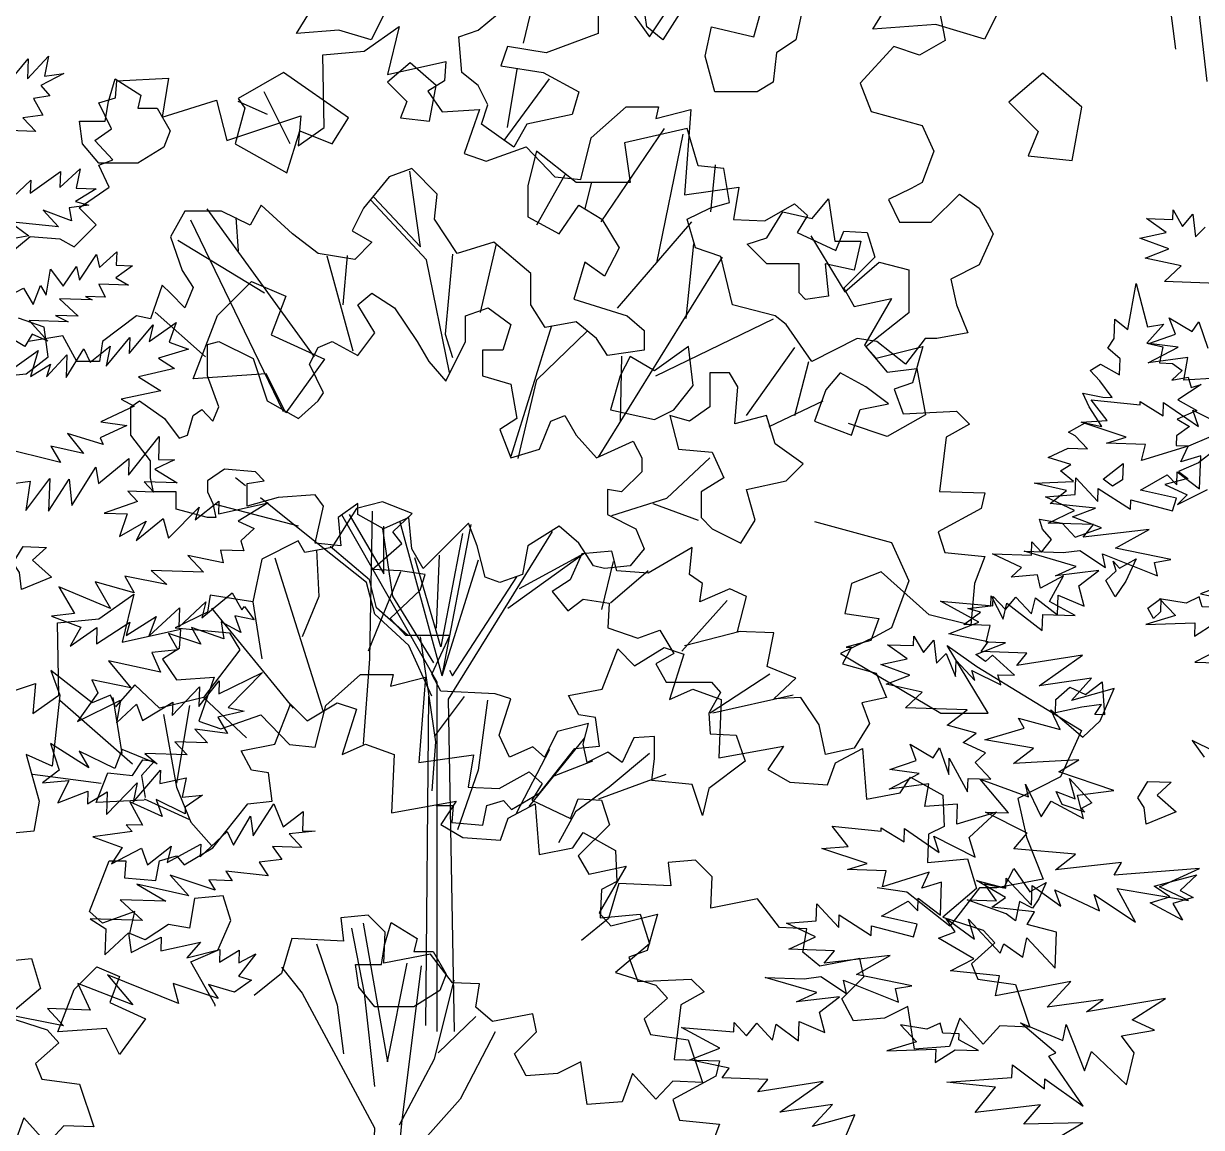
# Model space of a CAD drawing. Header units: inches. Extents: x 11.9 to 85.3, y 5.2 to 37.4.
# Drawn here: x 59.3489 to 59.7794, y 22.6088 to 23.0122 of the extents above; entities that cross this region are included whole.
import ezdxf

# ---------------------------------------------------------------- set-up
doc = ezdxf.new("R2010")
doc.units = ezdxf.units.IN
doc.header["$MEASUREMENT"] = 0
doc.layers.add('CAY', color=94, linetype='Continuous')
doc.layers.add('CAY-3', color=61, linetype='Continuous')

# ---------------------------------------------------------------- blocks, each defined once
blk = doc.blocks.new('A$C76451831')
at = {"layer": 'CAY'}
for p, q in [((4717.78, 939.77), (4736.26, 1016.34)), ((5056.12, 967.09), (5060.84, 941.92)), ((5060.84, 941.92), (5040.01, 930.13)), ((5019.17, 937.2), (4991.66, 907.32)), ((5040.01, 930.13), (5019.17, 937.2)), ((4704.59, 871.13), (4712.5, 918.65)), ((4701.95, 860.56), (4738.9, 910.73)), ((4991.66, 907.32), (5000.7, 884.12)), ((4509.28, 881.69), (4485.53, 892.25)), ((4527.76, 857.92), (4506.64, 900.17)), ((5000.7, 884.12), (5042.37, 872.71)), ((5042.37, 872.71), (5051.8, 851.87)), ((4780.97, 794.46), (4832.46, 870.35)), ((4850.93, 870.35), (4799.83, 858.56)), ((4826.17, 761.03), (4847.79, 865.63)), ((4859.98, 840.07), (4850.93, 870.35)), ((4799.83, 858.56), (4804.55, 826.31)), ((4728.29, 851.87), (4721.22, 823.95)), ((4760.53, 826.31), (4728.29, 851.87)), ((5051.8, 851.87), (5042.37, 826.31)), ((4626.88, 837.71), (4608.4, 831.03)), ((4633.95, 774.01), (4625.31, 835.75)), ((4647.32, 816.87), (4626.88, 837.71)), ((4880.81, 837.71), (4859.98, 840.07)), ((4870.15, 802.52), (4874.13, 840.86)), ((4885.53, 810.19), (4880.81, 837.71)), ((4608.4, 831.03), (4587.57, 805.47)), ((4728.57, 791.89), (4751.65, 832.78)), ((4804.55, 826.31), (4760.53, 826.31)), ((4768.04, 805.06), (4772.95, 825.91)), ((5042.37, 826.31), (5033.32, 821.59)), ((4645.35, 796.42), (4647.32, 816.87)), ((4721.22, 823.95), (4721.22, 798.39)), ((5033.32, 821.59), (5014.85, 812.55)), ((5049.44, 794.06), (5072.63, 816.87)), ((5072.63, 816.87), (5088.75, 805.47)), ((4504.24, 807.83), (4495.2, 791.7)), ((4529.79, 784.63), (4504.24, 807.83)), ((4587.57, 805.47), (4578.14, 786.99)), ((4638.67, 763.39), (4593.47, 812.15)), ((4595.82, 814.51), (4633.95, 774.01)), ((4746.77, 784.63), (4762.88, 807.83)), ((4762.88, 807.83), (4781.36, 796.42)), ((4850.93, 796.42), (4869.41, 805.47)), ((4869.41, 805.47), (4885.53, 810.19)), ((5014.85, 812.55), (5023.89, 794.06)), ((5088.75, 805.47), (5100.15, 784.63)), ((4442.13, 803.11), (4430.34, 782.27)), ((4472, 803.11), (4442.13, 803.11)), ((4547.68, 684.5), (4460.21, 805.07)), ((4495.2, 791.7), (4472, 803.11)), ((4485.76, 770.86), (4483.84, 797.94)), ((4663.83, 768.5), (4645.35, 796.42)), ((4721.22, 798.39), (4746.77, 784.63)), ((4781.36, 796.42), (4795.51, 773.22)), ((4857.62, 773.22), (4850.93, 796.42)), ((5240.86, 785.64), (5224.94, 797.08)), ((5224.94, 797.08), (5246.21, 796.33)), ((5246.21, 796.33), (5246.48, 804.03)), ((5246.48, 804.03), (5254.17, 790.62)), ((5254.17, 790.62), (5262.68, 800.75)), ((5262.68, 800.75), (5264.75, 782.09)), ((4522.33, 639.81), (4446.85, 795.64)), ((4578.14, 786.99), (4594.25, 777.94)), ((4794.33, 724.07), (4854.87, 794.46)), ((5023.89, 794.06), (5049.44, 794.06)), ((5264.75, 782.09), (5272.73, 789.97)), ((4430.34, 782.27), (4439.77, 754.74)), ((4506.99, 736.26), (4436.23, 779.12)), ((4550.62, 768.5), (4529.79, 784.63)), ((4594.25, 777.94), (4580.49, 763.78)), ((4693.7, 777.94), (4663.83, 768.5)), ((4723.58, 752.38), (4693.7, 777.94)), ((4951.7, 782.9), (4979.41, 737.48)), ((5100.15, 784.63), (5088.75, 759.46)), ((5219.39, 780.95), (5240.86, 785.64)), ((5243.11, 772.42), (5219.39, 780.95)), ((4580.49, 763.78), (4550.62, 768.5)), ((4659.9, 768.11), (4654, 702.83)), ((4682.7, 720.53), (4695.67, 776.37)), ((4795.51, 773.22), (4783.72, 750.02)), ((4850.15, 715.81), (4856.44, 776.45)), ((4878.45, 766.14), (4857.62, 773.22)), ((5223.82, 764.93), (5243.11, 772.42)), ((4579.11, 689.01), (4557.88, 766.34)), ((4571.06, 726.82), (4574.45, 766.86)), ((4657.54, 671.77), (4638.67, 763.39)), ((4767.6, 761.42), (4758.56, 731.54)), ((4783.72, 750.02), (4767.6, 761.42)), ((4778.74, 602.87), (4879.63, 765.75)), ((4887.88, 726.82), (4878.45, 766.14)), ((4979.41, 737.48), (5007.12, 761.66)), ((5007.12, 761.66), (5031.3, 755.18)), ((5088.75, 759.46), (5065.56, 747.66)), ((5253.05, 758.47), (5223.82, 764.93)), ((5239.46, 745.8), (5253.05, 758.47)), ((4439.77, 754.74), (4448.81, 740.98)), ((4723.58, 726.82), (4723.58, 752.38)), ((5031.3, 755.18), (5031.3, 720.37)), ((4423.73, 742.87), (4414.22, 715.42)), ((4430.34, 736.26), (4423.73, 742.87)), ((4448.81, 740.98), (4442.13, 724.46)), ((5065.56, 747.66), (5070.27, 726.82)), ((5289.7, 744.04), (5239.46, 745.8)), ((4442.13, 724.46), (4430.34, 736.26)), ((4758.56, 731.54), (4802.19, 717.77)), ((4458.78, 684.36), (4417.81, 720.82)), ((4735.37, 708.34), (4723.58, 726.82)), ((4922.48, 717.77), (4887.88, 726.82)), ((5031.3, 720.37), (4996.51, 692.65)), ((5070.27, 726.82), (5079.31, 704.01)), ((4402.82, 717.77), (4374.91, 696.93)), ((4414.22, 715.42), (4402.82, 717.77)), ((4707.63, 603.7), (4740.87, 709.91)), ((4760.53, 713.06), (4735.37, 708.34)), ((4777.04, 699.29), (4760.53, 713.06)), ((4802.19, 717.77), (4815.95, 705.98)), ((4825.38, 669.01), (4921.3, 715.42)), ((4931.52, 710.7), (4922.48, 717.77)), ((4952.35, 680.81), (4931.52, 710.7)), ((5248.39, 702.87), (5243.42, 716.19)), ((5243.42, 716.19), (5262.06, 705.11)), ((5262.06, 705.11), (5267.32, 713.09)), ((5267.32, 713.09), (5274.73, 691.52)), ((4342.68, 701.65), (4314.77, 696.93)), ((4354.08, 680.81), (4342.68, 701.65)), ((4654, 702.83), (4659.9, 683.96)), ((4728.69, 665.87), (4769.17, 705.19)), ((4815.95, 705.98), (4815.95, 689.85)), ((5079.31, 704.01), (5054.16, 699.29)), ((5226.83, 695.46), (5248.39, 702.87)), ((4374.91, 696.93), (4372.55, 680.81)), ((4786.08, 685.53), (4777.04, 699.29)), ((4899.28, 636.77), (4938.59, 692.21)), ((4989.3, 699.29), (4952.35, 680.81)), ((5005.42, 696.93), (4989.3, 699.29)), ((4996.51, 692.65), (5013.61, 672.01)), ((5028.61, 678.45), (5005.42, 696.93)), ((5044.72, 699.29), (5028.61, 678.45)), ((5054.16, 699.29), (5044.72, 699.29)), ((5226.28, 679.62), (5250.74, 692.36)), ((5250.74, 692.36), (5226.83, 695.46)), ((4372.55, 680.81), (4354.08, 680.81)), ((4815.95, 689.85), (4786.08, 685.53)), ((4796.69, 631.65), (4797.87, 685.14)), ((4938.59, 636.77), (4949.99, 680.81)), ((5258.6, 683.93), (5226.28, 679.62)), ((5255.24, 665.46), (5258.6, 683.93)), ((5013.61, 672.01), (5037.78, 674.95)), ((5037.78, 674.95), (5044.86, 637.2)), ((4713.36, 601.77), (4728.69, 665.87)), ((5282.04, 667.24), (5255.24, 665.46)), ((4917.76, 627.72), (4961.78, 648.56)), ((5179.91, 649.5), (5219.64, 645.39)), ((5192.92, 632.73), (5179.91, 649.5)), ((5219.64, 645.39), (5219.74, 648.11)), ((5219.74, 648.11), (5238.37, 636.58)), ((5238.37, 636.58), (5238.75, 647.45)), ((5238.75, 647.45), (5267.07, 627.87)), ((5044.86, 637.2), (5013.61, 619.51)), ((5262.55, 641.18), (5296.39, 624.13)), ((5267.07, 627.87), (5262.55, 641.18)), ((5013.61, 619.51), (4982.36, 630.13)), ((5171.57, 631.21), (5192.92, 632.73)), ((5208.3, 619.04), (5171.57, 631.21)), ((5192.27, 614.16), (5208.3, 619.04)), ((5223.95, 613.06), (5192.27, 614.16)), ((5220.78, 600.02), (5223.95, 613.06)), ((5258.8, 611.84), (5220.78, 600.02)), ((5252.91, 598.9), (5258.8, 611.84)), ((4834.43, 569.52), (4869.41, 602.16)), ((5268.94, 603.78), (5252.91, 598.9)), ((5268.01, 577.07), (5268.94, 603.78)), ((4491.49, 579.54), (4483.4, 586.04)), ((5166.8, 572.44), (5167.27, 586.02)), ((5167.27, 586.02), (5185.18, 566.81)), ((5219.94, 576.02), (5241.67, 588.41)), ((5241.67, 588.41), (5249.55, 580.43)), ((5249.55, 580.43), (5249.91, 590.84)), ((5249.91, 590.84), (5268.01, 577.07)), ((5185.18, 566.81), (5185.54, 577.23)), ((5185.54, 577.23), (5211.69, 560.45)), ((5249.17, 569.56), (5219.94, 576.02)), ((4541.19, 539.64), (4503.71, 569.74)), ((4789.61, 555.37), (4834.43, 569.52)), ((5142.71, 570.56), (5166.8, 572.44)), ((5166.34, 559.31), (5142.71, 570.56)), ((5211.69, 560.45), (5211.96, 568.14)), ((5211.96, 568.14), (5246.09, 559.24)), ((5246.09, 559.24), (5249.17, 569.56)), ((4534.5, 546.71), (4466.89, 564.41)), ((4575.78, 556.15), (4604.08, 507.78)), ((4823.03, 565.2), (4859.98, 551.43)), ((5144.69, 549.18), (5166.34, 559.31)), ((4647.32, 419.7), (4569.92, 556.01)), ((4604.08, 507.78), (4604.08, 546.71)), ((4651.64, 424.81), (4617.3, 549.89)), ((4651.64, 424.81), (4674.99, 548.11)), ((5181.8, 547.89), (5144.69, 549.18)), ((5173.29, 537.76), (5181.8, 547.89)), ((4589.93, 500.71), (4541.19, 539.64)), ((4602.9, 544.36), (4611.16, 489.69)), ((4668.15, 540.82), (4650.46, 448.4)), ((4656.75, 405.93), (4741.29, 542.41)), ((5226.98, 544.04), (5173.29, 537.76)), ((5199.71, 528.68), (5226.98, 544.04)), ((4592.29, 503.06), (4560.45, 530.2)), ((5244.7, 519.4), (5199.71, 528.68)), ((4650.46, 448.4), (4629.24, 520.76)), ((4646.93, 463.74), (4649.28, 523.12)), ((4651.64, 424.81), (4681.18, 519.19)), ((4705.1, 479.86), (4766.82, 524.3)), ((4714.54, 495.99), (4764.46, 523.12)), ((5125.31, 526.29), (5156.99, 525.18)), ((5167.47, 513.94), (5125.31, 526.29)), ((5156.99, 525.18), (5170.65, 526.97)), ((5170.65, 526.97), (5191.46, 513.1)), ((5189.12, 524.06), (5233.82, 506.18)), ((5191.46, 513.1), (5189.12, 524.06)), ((5231.48, 517.14), (5244.7, 519.4)), ((5150.9, 506.35), (5167.47, 513.94)), ((5185.94, 510.57), (5150.9, 506.35)), ((5169.64, 497.99), (5185.94, 510.57)), ((5233.82, 506.18), (5231.48, 517.14)), ((4596.61, 475.14), (4589.93, 500.71)), ((4598.18, 480.26), (4592.29, 503.06)), ((4659.9, 424.81), (4712.18, 505.42)), ((4611.16, 489.69), (4644.57, 435.43)), ((5099.74, 481.85), (5100.01, 489.54)), ((5100.01, 489.54), (5110.05, 478.77)), ((5152.5, 474.56), (5153.06, 490.41)), ((5153.06, 490.41), (5174.04, 481.52)), ((5174.04, 481.52), (5169.64, 497.99)), ((4623.34, 457.84), (4598.18, 480.26)), ((5057.27, 485.6), (5099.74, 481.85)), ((5088.4, 468.64), (5057.27, 485.6)), ((5110.05, 478.77), (5118.57, 488.9)), ((5118.57, 488.9), (5131.23, 475.31)), ((5131.23, 475.31), (5134.41, 488.34)), ((5134.41, 488.34), (5152.5, 474.56)), ((4624.52, 449.58), (4596.61, 475.14)), ((5064.05, 459.07), (5088.4, 468.64)), ((5096, 452.51), (5064.05, 459.07)), ((5090.28, 444.55), (5096, 452.51)), ((4642.99, 408.29), (4624.52, 449.58)), ((5062.55, 449.63), (5086.72, 432.52)), ((5127.39, 443.26), (5090.28, 444.55)), ((5119.34, 433.11), (5127.39, 443.26)), ((5172.65, 441.67), (5119.34, 433.11)), ((5137.34, 416.61), (5172.65, 441.67)), ((4657.54, 429.53), (4659.9, 424.81)), ((5180.15, 422.83), (5137.34, 416.61)), ((5163.66, 404.81), (5180.15, 422.83)), ((4647.32, 135.38), (4647.32, 419.7)), ((5198.44, 414.48), (5163.66, 404.81)), ((5187.1, 388.13), (5198.44, 414.48)), ((4638.28, 140.1), (4640.64, 408.29)), ((4661.47, 135.38), (4656.75, 405.93)), ((5154.68, 381.1), (5147.08, 397.23)), ((5147.08, 397.23), (5173.04, 375.02)), ((5120.57, 390.45), (5154.68, 381.1)), ((5125.26, 382.13), (5120.57, 390.45)), ((5173.04, 375.02), (5187.1, 388.13)), ((5093.21, 372.82), (5125.26, 382.13)), ((5171.94, 380.31), (5154.84, 342.56)), ((5132.85, 366), (5093.21, 372.82)), ((5116.55, 353.42), (5132.85, 366)), ((5169.68, 356.55), (5116.55, 353.42)), ((5153.48, 346.69), (5169.68, 356.55)), ((5198.26, 331.53), (5153.48, 346.69)), ((5112.43, 313.22), (5089.38, 340.77)), ((5089.38, 340.77), (5128.75, 326.25)), ((5154.84, 342.56), (5120.06, 324.86)), ((5126.39, 336.76), (5139.05, 310.02)), ((5128.75, 326.25), (5126.39, 336.76)), ((5168.67, 327.57), (5198.26, 331.53)), ((5173.45, 308.82), (5168.67, 327.57)), ((5120.06, 324.86), (5127.13, 293.6)), ((5139.05, 310.02), (5147.21, 322.88)), ((5147.21, 322.88), (5173.45, 308.82)), ((5093.87, 313.86), (5112.43, 313.22)), ((5127.72, 296.82), (5093.87, 313.86)), ((5116.85, 284.05), (5127.72, 296.82)), ((5127.13, 293.6), (5140.69, 259.39)), ((5166.99, 279.58), (5116.85, 284.05)), ((5150.69, 267), (5166.99, 279.58)), ((5204.37, 272.83), (5150.69, 267)), ((5198.57, 262.61), (5204.37, 272.83)), ((5140.69, 259.39), (5102.96, 252.31)), ((5110.3, 252.09), (5110.58, 260.24)), ((5110.58, 260.24), (5131.11, 238.22)), ((5268.09, 267.89), (5198.57, 262.61)), ((5235.4, 253.16), (5268.09, 267.89)), ((5029.84, 248.77), (5005.67, 252.31)), ((5088.81, 252.31), (5064.63, 221.05)), ((5110.03, 244.39), (5086.5, 258.36)), ((5086.5, 258.36), (5110.3, 252.09)), ((5102.96, 252.31), (5088.81, 252.31)), ((5131.11, 238.22), (5131.66, 254.07)), ((5131.66, 254.07), (5155.1, 237.38)), ((5155.1, 237.38), (5150.12, 250.7)), ((5150.12, 250.7), (5186.68, 233.56)), ((5200.91, 251.65), (5259.03, 241.91)), ((5215.82, 224.38), (5200.91, 251.65)), ((5259.03, 241.91), (5235.4, 253.16)), ((5064.63, 221.05), (5029.84, 248.77)), ((5098.88, 236.62), (5110.03, 244.39)), ((5186.68, 233.56), (5182.16, 246.86)), ((5182.16, 246.86), (5215.82, 224.38)), ((5133.64, 232.69), (5098.88, 236.62)), ((5127.84, 222.47), (5133.64, 232.69)), ((5069.17, 216.35), (5061.4, 227.51)), ((5061.4, 227.51), (5084.82, 210.37)), ((5079.96, 226.86), (5105.73, 199.21)), ((5084.82, 210.37), (5079.96, 226.86)), ((5151.64, 216.19), (5127.84, 222.47)), ((5055.4, 211.39), (5069.17, 216.35)), ((5084.27, 194.52), (5055.4, 211.39)), ((5124.19, 195.85), (5127.46, 211.6)), ((5127.46, 211.6), (5150.61, 186.76)), ((5150.61, 186.76), (5151.64, 216.19)), ((5105.73, 199.21), (5108.71, 206.81)), ((5108.71, 206.81), (5124.19, 195.85)), ((5065.35, 184.75), (5084.27, 194.52)), ((5105.08, 180.65), (5065.35, 184.75)), ((5101.8, 164.44), (5105.08, 180.65)), ((5163.37, 175.89), (5101.8, 164.44)), ((5144.07, 155.26), (5163.37, 175.89)), ((5189.6, 161.37), (5144.07, 155.26)), ((5240.39, 162.32), (5176.11, 151.42)), ((5176.11, 151.42), (5189.6, 161.37)), ((5213.04, 144.69), (5240.39, 162.32)), ((5231.32, 136.34), (5213.04, 144.69)), ((5150.92, 117.85), (5122.33, 142.42)), ((5122.33, 142.42), (5156.72, 128.07)), ((5156.72, 128.07), (5159.44, 141.12)), ((5159.44, 141.12), (5174.44, 103.42)), ((5204.43, 131.84), (5231.32, 136.34)), ((5214.82, 117.88), (5204.43, 131.84)), ((5145.4, 115.32), (5150.92, 117.85)), ((5173.42, 74.45), (5145.4, 115.32)), ((5174.44, 103.42), (5179.97, 119.1)), ((5179.97, 119.1), (5208.47, 91.81)), ((5208.47, 91.81), (5214.82, 117.88)), ((5115.33, 97.78), (5115.69, 108.2)), ((5115.69, 108.2), (5141.75, 88.7)), ((5062.19, 94.2), (5115.33, 97.78)), ((5141.75, 88.7), (5142.03, 96.85)), ((5142.03, 96.85), (5173.42, 74.45)), ((5101.92, 90.09), (5062.19, 94.2)), ((5085.34, 69.36), (5101.92, 90.09)), ((5138.57, 75.66), (5085.34, 69.36)), ((5124.88, 59.82), (5138.57, 75.66)), ((5172.95, 60.86), (5124.88, 59.82)), ((5156.29, 51.02), (5172.95, 60.86))]:
    blk.add_line(p, q, dxfattribs=at)
for points in [[(4416.39, 2113.3), (4476.51, 2133.34), (4474.4, 2109.09), (4495.49, 2123.85), (4494.44, 2182.91), (4528.19, 2186.08), (4556.66, 2206.12), (4547.17, 2167.09), (4594.63, 2177.64), (4593.58, 2161.82), (4579.87, 2153.38), (4591.47, 2136.51), (4622.06, 2138.62), (4609.4, 2102.76), (4627.33, 2096.43), (4660.02, 2108.03), (4683.23, 2083.77), (4704.32, 2081.66), (4712.76, 2115.41), (4741.23, 2140.73), (4767.6, 2140.73), (4765.49, 2131.23), (4793.97, 2138.62), (4788.7, 2069.01), (4832.99, 2075.34), (4828.77, 2048.97), (4854.09, 2047.91), (4878.34, 2061.62), (4888.89, 2052.13), (4880.45, 2038.42), (4912.09, 2023.66), (4918.42, 2039.48), (4937.41, 2038.42), (4943.73, 2018.38), (4918.42, 1993.07), (4926.86, 1978.3), (4957.45, 1984.63), (4935.3, 1946.66), (4944.79, 1936.12), (4982.76, 1945.61), (4974.32, 1916.08), (4959.56, 1910.8), (4966.94, 1890.77), (5010.18, 1892.87), (5020.73, 1882.33), (5001.74, 1871.78), (4996.47, 1827.48), (5033.38, 1826.43), (5030.22, 1813.77), (4995.41, 1794.79), (5000.69, 1777.91), (5033.38, 1774.75), (5024.95, 1752.6)], [(547.9, 1136.33), (566.89, 1138.44), (584.82, 1152.15), (581.65, 1176.41), (560.56, 1183.79)], [(551.07, 1234.41), (570.05, 1250.23), (594.31, 1248.12), (605.91, 1241.8), (623.84, 1259.73), (610.13, 1273.44), (634.39, 1290.31), (625.95, 1308.24), (637.55, 1312.46), (622.79, 1328.28), (636.5, 1337.77), (625.95, 1358.87), (639.66, 1363.09), (640.72, 1376.8), (682.9, 1378.91), (677.63, 1347.27), (721.93, 1360.98), (730.36, 1328.28), (790.48, 1348.32), (788.37, 1324.06), (809.47, 1338.83), (808.41, 1397.89), (842.16, 1401.05), (870.64, 1421.09), (861.15, 1382.07), (908.61, 1392.62), (907.55, 1376.8), (893.84, 1368.36), (905.44, 1351.48), (936.03, 1353.59), (923.37, 1317.73), (941.3, 1311.41), (974, 1323.01), (997.2, 1298.75), (1018.29, 1296.64), (1026.73, 1330.39), (1055.21, 1355.7), (1081.57, 1355.7), (1079.47, 1346.21), (1107.94, 1353.59), (1102.67, 1283.98), (1146.97, 1290.31), (1142.75, 1263.94), (1168.06, 1262.89), (1192.32, 1276.6), (1202.86, 1267.11), (1194.43, 1253.4), (1226.07, 1238.63), (1232.4, 1254.45), (1251.38, 1253.4), (1257.71, 1233.36), (1232.4, 1208.05), (1240.83, 1193.28), (1271.42, 1199.61), (1249.27, 1161.64), (1258.76, 1151.09), (1296.73, 1160.59), (1288.29, 1131.05), (1273.53, 1125.78), (1280.91, 1105.74), (1324.15, 1107.85), (1334.7, 1097.3), (1315.72, 1086.76), (1310.44, 1042.46), (1347.36, 1041.41), (1344.19, 1028.75), (1309.39, 1009.77), (1314.66, 992.89), (1347.36, 989.73), (1338.92, 967.58), (1335.75, 933.83), (1302, 942.27), (1262.98, 977.07), (1238.72, 967.58), (1233.45, 943.32), (1260.87, 939.1), (1254.54, 921.17), (1234.5, 915.9), (1238.72, 915.9), (1231.34, 902.19), (1258.76, 894.8), (1267.2, 874.77), (1247.16, 870.55), (1253.49, 853.67)], [(1230.22, 508.9), (1241.57, 535.25), (1206.79, 525.59), (1223.28, 543.6), (1180.46, 537.39), (1215.78, 562.45), (1162.46, 553.88), (1170.52, 564.03), (1133.41, 565.32), (1139.12, 573.28), (1107.18, 579.84), (1131.53, 589.42), (1100.4, 606.37), (1142.87, 602.62), (1143.13, 610.32), (1153.18, 599.54), (1161.69, 609.67), (1174.36, 596.08), (1177.53, 609.12), (1195.63, 595.34), (1196.18, 611.18), (1217.17, 602.29), (1212.76, 618.77), (1229.06, 631.34), (1194.02, 627.13), (1210.6, 634.71), (1168.43, 647.06), (1200.12, 645.95), (1213.77, 647.74), (1234.59, 633.87), (1232.25, 644.83), (1276.94, 626.95), (1274.6, 637.91), (1287.82, 640.17), (1242.83, 649.45), (1270.11, 664.82), (1216.42, 658.53), (1224.93, 668.66), (1187.81, 669.96), (1209.46, 680.08), (1185.84, 691.33), (1209.92, 693.21), (1210.4, 706.8), (1228.31, 687.58), (1228.67, 698), (1254.82, 681.22), (1255.09, 688.91), (1289.22, 680.02), (1292.3, 690.34), (1263.07, 696.8), (1284.8, 709.18), (1292.68, 701.2), (1293.04, 711.62), (1311.14, 697.84), (1312.07, 724.55), (1296.04, 719.67), (1301.93, 732.61), (1263.9, 720.79), (1267.08, 733.83), (1235.4, 734.94), (1251.43, 739.82), (1214.69, 751.98), (1236.05, 753.5), (1223.04, 770.27), (1262.77, 766.17), (1262.86, 768.88), (1281.49, 757.35), (1281.87, 768.22), (1310.19, 748.64), (1305.67, 761.95), (1339.52, 744.9), (1334.64, 760.94), (1356.65, 781.48), (1324.59, 771.71), (1325.16, 788.02), (1298.36, 786.23), (1301.73, 804.7), (1269.4, 800.39), (1293.86, 813.13), (1269.96, 816.24), (1291.51, 823.64), (1286.54, 836.96), (1305.19, 825.89), (1310.45, 833.86), (1317.85, 812.3), (1318.31, 825.43), (1333.22, 798.16), (1333.6, 809.03), (1352.16, 808.38), (1339.49, 821.97), (1347.92, 829.83), (1329.63, 838.18), (1340.33, 845.97), (1316.53, 852.24), (1332.83, 864.81), (1282.59, 866.57), (1296.17, 879.24), (1266.94, 885.7), (1286.24, 893.19), (1262.52, 901.72), (1283.98, 906.41), (1268.07, 917.85), (1289.34, 917.11), (1289.61, 924.8), (1297.3, 911.39), (1305.81, 921.52), (1307.87, 902.86), (1315.85, 910.74), (1323.35, 891.89), (1323.81, 905.02), (1339.1, 888.62), (1336.67, 896.87), (1360.27, 885.16), (1357.84, 893.41), (1371.42, 892.93), (1353.42, 909.43), (1347.8, 904.19), (1339.84, 909.9), (1364.19, 919.48), (1348.35, 920.03), (1351.54, 933.52), (1330.27, 934.26), (1343.76, 944.22), (1333.44, 947.3), (1352.09, 949.37), (1352.38, 957.52), (1362.14, 938.59), (1365.31, 951.63), (1393.99, 929.32), (1394.45, 942.45), (1420.7, 941.53), (1399.81, 953.14), (1411.41, 974.04), (1392.48, 963.83), (1390.14, 974.79), (1368.77, 972.81), (1377.2, 980.68), (1353.58, 991.93), (1385.26, 990.82), (1385.64, 1001.69), (1393.5, 993.26), (1401.56, 1003.4), (1394.15, 1011.82), (1391.72, 1020.07), (1410.18, 1016.7), (1420.67, 1005.45), (1442.22, 1012.86), (1418.52, 1021.85), (1437.34, 1028.9), (1400.33, 1032.91), (1413.83, 1043.32), (1387.3, 1049.23), (1419.53, 1050.83), (1408.95, 1059.36), (1417.29, 1064.51), (1398.91, 1070.13), (1415.03, 1077.73), (1430.87, 1077.18), (1420.83, 1087.96), (1415.49, 1090.86), (1428.9, 1098.55), (1442.38, 1095.36), (1432.08, 1111.59), (1427.02, 1122.65), (1443.22, 1119.36), (1450.92, 1119.09), (1440.97, 1132.59), (1433.1, 1141.02), (1441.44, 1146.17), (1457, 1137.47), (1457.45, 1150.6), (1447.33, 1159.11), (1452.59, 1167.09), (1453.15, 1182.93), (1463.72, 1174.4), (1470.47, 1211.8), (1479.66, 1176.57), (1492.88, 1178.83), (1479.2, 1163.44), (1492.23, 1160.26), (1489.51, 1147.21), (1499.92, 1146.85), (1507.88, 1141.13), (1499.45, 1133.26), (1512.67, 1135.52), (1515.1, 1127.28), (1523.34, 1129.71), (1504.32, 1117.23), (1519.88, 1108.52), (1503.77, 1101.38), (1513.99, 1095.58), (1503.3, 1087.8), (1503.03, 1080.1), (1513.44, 1079.74), (1530, 1086.86)], [(1534.61, 1076.28), (1521.11, 1065.87), (1505, 1058.72), (1512.5, 1053.02), (1493.76, 1048.24), (1512.04, 1039.89), (1504.07, 1032.01), (1528.51, 1044.3)], [(1549.45, 969.22), (1522.82, 959.27), (1538.57, 956)], [(1537.08, 913.44), (1518.16, 903.68), (1544.87, 902.74)], [(1534.21, 831.04), (1515.93, 839.83), (1525.89, 826.34)], [(4295.2, 903.71), (4314.59, 927.06), (4314.03, 910.76), (4330.98, 929.2), (4327.7, 913), (4343.63, 915.16), (4324.71, 905.4), (4332.12, 896.98), (4318.9, 894.72), (4326.59, 881.3), (4310.2, 879.16), (4320.69, 867.91), (4291.27, 868.94)], [(4297.37, 810.24), (4316.58, 828.16), (4316.22, 817.74), (4340.85, 835.47), (4340.39, 822.34), (4356.79, 837.63), (4353.52, 821.88), (4369.81, 821.31), (4353.14, 811.02), (4363.91, 807.92), (4347.97, 805.76), (4349.87, 795.26), (4326.6, 803.78), (4339.27, 790.19), (4299.54, 794.3), (4315, 782.88), (4290.84, 778.74)], [(4291.88, 730.65), (4310.8, 740.41), (4318.48, 727), (4324.47, 742.66), (4329.18, 734.79), (4332.64, 755.97), (4343.03, 742.01), (4354, 757.94), (4356.34, 746.98), (4370.21, 767.81), (4372.56, 757.3), (4386.6, 769.95), (4386.22, 759.09), (4399.34, 758.63), (4385.85, 748.67), (4396.07, 742.88), (4372.09, 743.71), (4377.15, 733.11), (4361.31, 733.66), (4366.65, 730.76), (4339.95, 731.69), (4355.31, 717.55), (4336.76, 718.2), (4346.99, 712.86), (4315.31, 713.96), (4330.58, 697.11), (4317.65, 703), (4311.85, 692.78), (4293.66, 703.84)], [(4297.98, 671.95), (4322.62, 689.68), (4316.44, 668.59), (4332.65, 678.45), (4329.57, 668.13), (4346.06, 686.14), (4345.41, 667.58), (4359.83, 691.1), (4364.88, 680.04), (4381.19, 693.08), (4377.91, 676.87), (4397.3, 700.22), (4396.84, 687.09), (4416.24, 710.44), (4413.05, 696.95), (4434.89, 712.51), (4429.34, 696.38), (4445.01, 690.85), (4420.74, 683.53), (4433.58, 674.93), (4404.34, 668.24), (4422.52, 656.73), (4390.12, 650.15), (4400.79, 644.34), (4373.61, 631.69), (4394.81, 628.68), (4373.15, 618.56), (4375.68, 613.03), (4346.55, 622.2), (4359.57, 605.88), (4333.04, 611.8), (4340.73, 598.38), (4290.42, 611.02)], [(4283.86, 579.06), (4316.19, 583.37), (4312.63, 559.47), (4332.12, 585.53), (4331.19, 558.82), (4347.96, 584.98), (4349.94, 563.61), (4369.6, 594.65), (4371.86, 581.43), (4396.59, 601.87), (4396.11, 588.29), (4421.22, 619.6), (4420.58, 601.03), (4433.7, 600.57), (4417.58, 592.98), (4435.77, 581.92), (4409.07, 582.85), (4416.93, 574.41), (4395.66, 575.16), (4403.52, 566.72), (4376.45, 557.24), (4395.01, 556.59), (4388.93, 538.22), (4410.66, 550.61), (4402.41, 535.03), (4424.33, 552.85), (4428.76, 536.83), (4453.66, 562.25), (4450.58, 551.93), (4469.69, 567.13), (4469.33, 556.72), (4509.97, 565.72), (4485.43, 550.71), (4498.37, 544.82), (4487.59, 534.77), (4490.02, 526.53), (4471.02, 527.19), (4473.37, 516.68), (4444.58, 522.67), (4457.24, 509.09), (4414.7, 510.57), (4427.44, 499.25), (4393.24, 505.88), (4400.92, 492.47), (4369.06, 501.28), (4381.44, 479.55), (4339.47, 497.33), (4352.3, 475.58), (4333.65, 473.51), (4357.35, 464.52), (4348.65, 448.96), (4370.48, 464.06), (4370.02, 450.93), (4397.37, 468.56), (4394.28, 457.79), (4418.83, 473.25), (4412.83, 457.14), (4437.66, 480.3), (4437.1, 464.45), (4459.12, 484.99), (4455.95, 471.96), (4480.68, 492.4), (4488.35, 478.53), (4490.71, 481.17), (4498.49, 470.47), (4482.74, 473.74), (4487.7, 459.97), (4471.69, 468.69), (4473.93, 455.01), (4447.51, 464.09), (4455.2, 450.68), (4428.77, 459.31), (4436.46, 445.89), (4415.09, 443.92), (4422.23, 427.8), (4379.95, 436.98), (4398.22, 415.04), (4366.28, 421.59), (4371.34, 410.99), (4354.66, 387.55), (4389.71, 404.91), (4386.35, 386.44), (4402.74, 401.73), (4407.71, 388.41), (4432.25, 403.42), (4431.87, 392.56), (4453.98, 415.81), (4453.43, 399.96), (4470.02, 420.69), (4469.65, 410.28), (4505.15, 427.63), (4477.42, 399.13), (4490.45, 395.95), (4468.99, 391.26), (4476.68, 377.85), (4450.07, 381.5), (4460.55, 370.25), (4433.85, 371.18), (4443.89, 360.4), (4409.5, 361.61), (4419.62, 353.09), (4391.03, 364.97), (4385.05, 349.31), (4356.09, 363.47), (4363.78, 350.05), (4332.74, 369.73), (4339.69, 348.18), (4326.19, 337.77), (4347.56, 339.74), (4338.76, 321.46), (4363.11, 331.04), (4362.75, 320.62), (4378.95, 330.48), (4378.31, 311.92), (4403.23, 337.8), (4399.96, 322.04), (4422.16, 348.02), (4421.78, 337.15), (4443.24, 341.84), (4439.98, 326.09), (4456.35, 327.78), (4442.41, 317.84), (4442.22, 312.41), (4418.61, 324.11), (4423.57, 310.34), (4397.24, 322.14), (4407.46, 303.2), (4394.33, 303.65), (4399.12, 298.05), (4367.25, 293.72), (4390.97, 285.19), (4382.35, 271.89), (4406.81, 284.63), (4411.76, 270.86), (4430.87, 286.06), (4427.7, 273.02), (4454.96, 287.94), (4454.59, 277.52), (4476.61, 298.06), (4481.66, 287), (4495.62, 310.54), (4497.79, 294.6), (4514.56, 320.76), (4522.06, 301.91), (4538.36, 314.49), (4537.8, 298.64), (4548.21, 298.28), (4526.85, 296.31), (4537.33, 285.06), (4513.34, 285.9), (4521.13, 275.2), (4502.47, 273.13), (4509.79, 262), (4475.49, 265.91), (4480.65, 258.03), (4461.64, 258.69), (4466.79, 250.35), (4430.05, 262.51), (4445.32, 245.66), (4403.06, 255.3), (4426.59, 241.33), (4389.48, 242.62), (4407.47, 225.68), (4364.92, 227.16), (4377.78, 219.01), (4377.04, 197.72), (4396.24, 215.64), (4398.4, 199.7), (4422.85, 211.99), (4422.47, 201.12), (4454.89, 208.15), (4443.57, 195.4), (4470.54, 202.17), (4470.18, 191.75), (4486.38, 201.61), (4486.02, 191.2), (4499.87, 198.42), (4485.64, 180.33), (4496.41, 177.24), (4482.46, 167.3), (4461.38, 173.47), (4469.15, 162.32), (4432.42, 174.48), (4436.83, 158.01), (4379.18, 181.33), (4399.63, 157.04), (4354.93, 174.47), (4365.05, 152.81), (4330.2, 154.03), (4343.3, 139.97), (4292.89, 149.89)], [(5254.85, 1037.27), (5265.39, 984.54), (5273.83, 908.6)], [(1253.49, 853.67), (1240.83, 833.63), (1217.63, 828.36), (1212.36, 852.62), (1197.59, 874.77), (1175.44, 873.71), (1193.37, 890.59), (1170.17, 900.08), (1175.44, 927.5), (1145.91, 928.55), (1153.29, 957.03), (1139.58, 963.36), (1115.32, 952.81), (1117.43, 967.58), (1106.89, 974.96), (1109, 997.11), (1073.14, 976.02), (1047.82, 978.12), (1043.61, 993.94), (1019.35, 991.84), (1009.86, 970.74), (995.09, 961.25), (1007.75, 945.43), (1020.4, 954.92), (1041.5, 951.76), (1040.44, 931.72), (1064.7, 923.28), (1082.63, 929.61), (1094.23, 910.62), (1079.47, 902.19), (1087.9, 887.42), (1124.82, 887.42), (1132.2, 878.98), (1122.71, 862.11), (1123.76, 845.23), (1144.86, 844.18), (1152.24, 823.09), (1122.71, 800.94), (1117.43, 778.79), (1109, 804.1), (1076.3, 807.27), (1078.41, 825.19), (1078.41, 843.12), (1061.54, 842.07), (1052.04, 822.03), (1040.44, 830.47), (1023.57, 822.03), (1020.4, 836.8), (1024.62, 853.67), (999.31, 847.34), (988.76, 826.25), (979.27, 834.69), (960.29, 826.25), (951.85, 844.18), (961.34, 873.71), (948.68, 877.93), (904.39, 880.04), (897, 893.75), (911.77, 925.39), (875.91, 925.39), (863.25, 939.1), (887.51, 962.3), (891.73, 974.96), (871.69, 978.12), (848.49, 979.18), (872.75, 1000.27), (865.36, 1009.77), (881.18, 1024.53), (856.93, 1034.02), (835.83, 1028.75), (815.79, 997.11), (793.65, 992.89), (788.37, 1002.38), (758.84, 987.62), (751.46, 952.81), (716.65, 958.09), (714.54, 944.37), (688.18, 931.72), (732.47, 927.5), (740.91, 913.79), (711.38, 874.77), (675.52, 866.33), (655.48, 885.31), (639.66, 867.38), (635.44, 876.87), (620.68, 870.55), (586.93, 896.91), (594.31, 876.87), (587.98, 818.87), (566.89, 828.36), (577.43, 790.39), (573.22, 766.13), (541.57, 762.97)], [(848.49, 1026.64), (846.38, 906.41), (841.11, 836.8)], [(5226.37, 1024.62), (5243.25, 975.05), (5248.52, 934.97)], [(769.39, 988.67), (808.41, 864.22)], [(803.14, 995), (805.25, 957.03), (791.54, 924.34)], [(1044.66, 985.51), (1035.17, 946.48)], [(1073.14, 978.12), (1042.55, 951.76)], [(871.69, 977.07), (845.32, 912.73)], [(751.46, 952.81), (758.84, 906.41)], [(1137.47, 953.87), (1100.56, 912.73)], [(1484.52, 939.3), (1479.82, 947.63), (1490.52, 955.41), (1490.14, 944.55), (1484.52, 939.3)], [(717.71, 947.54), (784.15, 866.33)], [(887.51, 924.34), (900.17, 838.91), (897, 798.83)], [(1148.02, 928.55), (1102.67, 916.95)], [(1172.28, 893.75), (1123.76, 862.11)], [(594.31, 872.66), (653.37, 820.98)], [(637.55, 874.77), (644.93, 829.41)], [(711.38, 874.77), (746.18, 842.07)], [(923.37, 875.82), (899.11, 843.12)], [(942.36, 872.66), (934.97, 815.7), (918.1, 767.19)], [(1191.26, 876.87), (1125.87, 862.11)], [(634.39, 741.87), (648.1, 741.87), (647.04, 728.16), (672.36, 726.05), (675.52, 741.87), (689.23, 746.09), (695.56, 738.71), (718.76, 752.42), (747.24, 788.28), (767.28, 790.39), (764.11, 813.59), (750.4, 815.7), (741.97, 831.52), (769.39, 836.8), (782.04, 869.49), (795.75, 855.78), (820.01, 870.55), (835.83, 865.27), (824.23, 828.36), (843.22, 836.8), (866.42, 828.36), (864.31, 780.9), (917.04, 790.39), (904.39, 771.41), (922.32, 760.86), (952.9, 758.75), (959.23, 776.68), (981.38, 788.28), (984.54, 747.15), (1011.97, 752.42), (1020.4, 765.08), (1046.77, 750.31), (1047.82, 725), (1035.17, 718.67), (1034.11, 695.47), (1066.81, 698.63), (1074.19, 674.37), (1046.77, 651.17), (1079.47, 640.62), (1088.96, 630.08), (1069.97, 613.2), (1075.25, 600.55), (1105.83, 596.33), (1117.43, 561.52), (1093.18, 562.58), (1079.47, 547.81), (1060.48, 568.91), (1052.04, 545.7), (1023.57, 543.59), (1018.29, 578.4), (999.31, 568.91), (974, 566.8), (964.5, 584.73), (982.43, 602.66), (979.27, 617.42), (946.57, 611.09), (932.86, 622.69), (936.03, 641.68), (913.88, 642.73), (895.95, 665.94), (857.98, 658.55), (859.04, 683.87), (845.32, 697.58), (823.18, 695.47), (825.29, 676.48), (783.1, 678.59), (774.66, 650.12), (752.51, 632.19)], [(699.78, 868.44), (689.23, 805.16)], [(678.68, 861.05), (689.23, 801.99), (700.83, 773.52), (717.71, 754.53)], [(1021.46, 842.07), (976.11, 786.17)], [(992.98, 832.58), (965.56, 779.84)], [(1074.19, 829.41), (1041.5, 801.99), (1014.07, 781.95), (1000.36, 756.64)], [(662.86, 791.44), (623.84, 789.34), (633.33, 813.59), (653.37, 811.48), (661.81, 824.14), (671.3, 823.09), (660.75, 811.48), (663.92, 793.55)], [(1027.79, 823.09), (995.09, 810.43)], [(572.16, 812.54), (628.06, 805.16)], [(1033.06, 792.5), (1087.9, 812.54)], [(662.86, 792.5), (699.78, 775.62)], [(720.87, 623.75), (720.87, 624.8), (700.83, 659.61), (722.98, 669.1), (733.53, 693.36), (727.2, 713.4), (704, 711.29), (699.78, 687.03), (682.9, 690.19), (663.92, 677.54), (651.26, 682.81), (655.48, 700.74), (629.11, 691.25), (618.57, 700.74), (634.39, 741.87)], [(841.11, 691.25), (861.15, 578.4), (876.97, 658.55)], [(831.61, 687.03), (842.16, 634.3), (850.6, 558.36)], [(803.14, 674.37), (820.01, 624.8), (825.29, 584.73)], [(774.66, 655.39), (791.54, 634.3), (850.6, 524.61), (847.43, 444.45), (842.16, 343.2), (836.89, 219.8), (831.61, 177.62), (821.07, 141.76)], [(888.57, 656.44), (872.75, 530.94), (866.42, 466.6), (861.15, 337.93), (856.93, 208.2), (854.82, 166.02), (859.04, 143.87)], [(914.93, 644.84), (899.11, 580.51), (870.64, 526.72)], [(932.86, 615.31), (902.28, 585.78)], [(948.68, 602.66), (920.21, 547.81), (869.58, 490.86)]]:
    blk.add_lwpolyline(points, dxfattribs=at)
for points in [[(4784.52, 1915.19), (4800.35, 1915.19), (4810.91, 1896.71), (4805.63, 1883.5), (4784.52, 1870.3), (4752.84, 1870.3), (4739.65, 1886.14), (4737.01, 1904.63), (4758.12, 1904.63), (4760.76, 1920.47), (4766.04, 1938.95), (4787.16, 1925.75)], [(4507.91, 1884.31), (4526.38, 1902.79), (4544.85, 1894.87), (4536.94, 1873.75), (4565.97, 1860.55), (4544.85, 1831.5), (4534.3, 1852.63), (4494.71, 1849.98)], [(1287.66, 1470.3), (1307.45, 1501.98), (1343.08, 1498.02), (1347.04, 1470.3), (1354.96, 1450.49), (1366.84, 1450.49), (1347.04, 1410.89), (1307.45, 1422.77), (1255.99, 1418.81)], [(1058.5, 1448.2), (1054.54, 1440.28), (1074.34, 1412.56), (1090.17, 1436.32), (1090.17, 1460.09)], [(1418.3, 1311.88), (1426.22, 1355.44), (1394.55, 1383.16), (1366.84, 1359.4), (1390.59, 1335.64), (1382.67, 1315.84)], [(722.77, 1185.82), (750.48, 1213.54), (778.19, 1201.66), (766.32, 1169.98), (809.87, 1150.17), (778.19, 1106.61), (762.36, 1138.29), (702.98, 1134.33)], [(1109.93, 1128.8), (1105.97, 1160.49), (1078.25, 1140.68), (1058.46, 1152.57), (1050.54, 1136.72), (1042.62, 1109), (1078.25, 1101.08), (1094.09, 1109)], [(1443.61, 1052.71), (1459.91, 1065.28), (1459.45, 1052.15), (1451.12, 1047)], [(4709.87, 855.28), (4683.47, 873.77), (4688.75, 889.61), (4680.83, 905.45), (4667.64, 916.01), (4665, 945.06), (4680.83, 950.34), (4696.67, 963.54), (4686.11, 987.3), (4699.31, 1016.34), (4730.98, 1024.27), (4770.57, 1013.7), (4754.73, 1003.14), (4744.18, 982.02), (4778.49, 974.1), (4778.49, 947.7), (4757.37, 939.77), (4736.26, 931.85), (4704.59, 937.13), (4699.31, 921.29), (4733.62, 916.01), (4762.65, 900.17), (4757.37, 881.69), (4720.42, 873.77)], [(4554.15, 982.02), (4567.35, 1003.14), (4591.1, 1000.5), (4593.74, 982.02), (4599.02, 968.82), (4606.93, 968.82), (4593.74, 942.42), (4567.35, 950.34), (4533.04, 947.7)], [(1445.71, 970.13), (1454.15, 977.99), (1451.7, 985.78), (1456.94, 980.16), (1470.35, 987.85), (1462.01, 969.56), (1453.4, 956.71)], [(4865.58, 929.21), (4870.86, 952.98), (4905.17, 945.06), (4910.45, 963.54), (4907.81, 982.02), (4923.65, 987.3), (4947.4, 979.38), (4939.48, 942.42), (4923.65, 931.85), (4921.01, 908.09), (4907.81, 900.17), (4873.5, 900.17)], [(4818.08, 952.98), (4815.44, 971.46), (4839.19, 974.1), (4844.47, 963.54), (4831.27, 942.42)], [(4641.24, 876.41), (4646.52, 905.45), (4625.41, 923.93), (4606.93, 908.09), (4622.77, 892.25), (4617.49, 879.05)], [(4562.07, 857.92), (4575.26, 879.05), (4522.48, 916.01), (4485.53, 894.89), (4490.81, 886.97), (4482.89, 857.92), (4525.12, 834.16), (4535.67, 868.49)], [(4403.71, 886.97), (4419.55, 886.97), (4430.1, 868.49), (4424.83, 855.28), (4403.71, 842.08), (4372.04, 842.08), (4358.84, 857.92), (4356.21, 876.41), (4377.32, 876.41), (4379.96, 892.25), (4385.24, 910.73), (4406.35, 897.53)], [(1444.62, 860.91), (1436.93, 861.18), (1442.19, 869.16), (1426.25, 866.99), (1404.79, 862.3), (1405.17, 873.17), (1416.4, 883.2), (1429.33, 877.31), (1442.84, 887.72)], [(1428.71, 781.68), (1410.34, 787.76), (1405.28, 798.36), (1420.93, 792.38), (1416.07, 808.87), (1434.41, 789.19), (1426.09, 784.49)], [(1476.88, 785.44), (1471.71, 793.32), (1479.88, 806.64), (1498.89, 805.98), (1487.65, 795.49), (1503.03, 781.8), (1478.67, 771.77)], [(4915.73, 781.35), (4928.92, 802.48), (4952.68, 797.2), (4965.87, 813.04), (4971.15, 778.71), (4992.27, 778.71), (4986.99, 754.95), (4963.23, 760.23), (4965.87, 733.83), (4947.4, 731.19), (4942.12, 736.47), (4942.12, 760.23), (4915.73, 760.23), (4899.89, 776.07)], [(1364.64, 698.69), (1332.87, 710.23), (1356.86, 709.39), (1346.92, 723.33), (1362.67, 720.07), (1370.91, 735.64), (1383.84, 716.61), (1397.25, 724.3), (1391.35, 710.9), (1386.1, 703.38), (1375.41, 708.74), (1372.14, 692.99)], [(1485.06, 721.23), (1519.82, 730.44), (1506.23, 717.77), (1516.91, 711.96), (1500.42, 707.09), (1508.11, 693.68), (1481.87, 707.74), (1497.9, 712.62)], [(4499.52, 590.76), (4474.36, 593.12), (4460.61, 583.68), (4460.61, 574.63), (4464.93, 565.2), (4467.29, 553.79), (4460.61, 553.79), (4435.05, 560.48), (4435.05, 574.63), (4416.58, 574.63), (4414.22, 586.04), (4414.22, 599.8), (4398.11, 620.64), (4398.11, 643.85), (4405.18, 648.56), (4425.62, 634.41), (4437.41, 618.28), (4444.1, 620.64), (4448.81, 636.77), (4455.89, 641.49), (4464.93, 632.05), (4469.65, 643.85), (4460.61, 669.01), (4460.61, 694.57), (4469.65, 696.93), (4497.55, 683.17), (4508.95, 648.56), (4534.5, 634.41), (4550.62, 648.56), (4554.94, 655.25), (4543.55, 678.45), (4550.62, 692.21), (4562.02, 696.93), (4582.85, 685.53), (4596.61, 704.01), (4582.85, 726.82), (4594.25, 736.26), (4612.73, 724.46), (4631.2, 696.93), (4640.64, 680.81), (4654.39, 664.69), (4670.51, 696.93), (4670.51, 717.77), (4688.99, 724.46), (4707.46, 710.7), (4700.78, 689.85), (4684.27, 689.85), (4684.27, 669.01), (4707.46, 662.33), (4712.18, 634.41), (4698.42, 625.36), (4707.46, 602.16), (4730.65, 609.24), (4740.09, 632.05), (4751.49, 636.77), (4760.53, 620.64), (4777.04, 602.16), (4806.91, 615.93), (4813.98, 602.16), (4813.98, 590.76), (4797.48, 574.63), (4786.08, 576.6), (4786.08, 556.15), (4809.27, 544.36), (4815.95, 528.23), (4804.55, 514.47), (4783.72, 512.11), (4774.68, 514.47), (4762.88, 532.95), (4746.77, 546.71), (4721.22, 530.59), (4716.89, 507.39), (4698.42, 500.71), (4686.63, 505.03), (4679.94, 530.59), (4672.87, 549.07), (4656.75, 532.95), (4635.92, 512.11), (4626.88, 528.23), (4624.52, 553.79), (4603.69, 544.36), (4582.85, 556.15), (4582.85, 565.2), (4566.74, 553.79), (4569.1, 530.59), (4548.26, 532.95), (4554.94, 562.84), (4548.26, 572.28), (4517.99, 569.92), (4492.84, 562.84), (4492.84, 581.32), (4506.6, 583.68)], [(4892.21, 659.97), (4885.53, 671.37), (4869.41, 671.37), (4869.41, 643.85), (4852.9, 632.05), (4836.78, 636.77), (4843.86, 609.24), (4871.37, 606.88), (4880.81, 586.04), (4862.33, 574.63), (4862.33, 553.79), (4871.37, 544.36), (4894.57, 532.95), (4906.36, 551.43), (4899.28, 576.6), (4931.52, 583.68), (4945.27, 597.44), (4922.48, 613.57), (4915.4, 636.77), (4889.85, 630.08)], [(4975.54, 671.37), (4963.75, 657.61), (4954.71, 632.05), (4984.58, 620.64), (4991.66, 641.49), (5014.85, 646.2), (4996.37, 659.97)], [(1313.22, 601.66), (1310.78, 609.9), (1300.19, 604.83), (1278.56, 608.31), (1291.67, 594.7), (1267.4, 587.39), (1307.33, 588.72), (1306.95, 577.85), (1323.17, 588.16), (1342.18, 587.5), (1326.17, 596.22), (1326.34, 601.2)], [(4307.34, 508.88), (4302.18, 516.77), (4310.35, 530.08), (4329.36, 529.42), (4318.11, 518.93), (4333.5, 505.25), (4309.13, 495.22)], [(5270.09, 480.89), (5267.66, 489.13), (5257.06, 484.06), (5235.43, 487.54), (5248.55, 473.93), (5224.28, 466.62), (5264.2, 467.94), (5263.82, 457.08), (5280.04, 467.39), (5299.05, 466.73), (5283.04, 475.45), (5283.22, 480.43)]]:
    blk.add_lwpolyline(points, close=True, dxfattribs=at)
at = {"layer": 'CAY-3'}
for p, q in [((4954.64, 550.49), (5017.14, 533.39)), ((5017.14, 533.39), (5031.3, 502.12)), ((5031.3, 502.12), (5017.14, 463.78)), ((5017.14, 463.78), (5003.58, 456.71)), ((5003.58, 456.71), (4975.87, 443.14)), ((4975.87, 443.14), (5057.56, 394.47)), ((5095.88, 394.47), (5062.55, 449.63)), ((5086.72, 432.52), (5171.94, 380.31)), ((5057.56, 394.47), (5095.88, 394.47))]:
    blk.add_line(p, q, dxfattribs=at)
for points in [[(538.61, 659.24), (571.31, 662.4), (578.69, 638.14), (551.27, 614.94), (583.97, 604.39), (593.46, 593.85), (574.47, 576.97), (579.75, 564.31), (610.33, 560.1), (621.94, 525.29), (597.68, 526.35), (583.97, 511.58), (564.98, 532.67), (556.54, 509.47)], [(4646.72, 319.17), (4660.43, 319.17), (4659.38, 305.46), (4684.69, 303.35), (4687.85, 319.17), (4701.56, 323.39), (4707.89, 316), (4731.09, 329.71), (4759.57, 365.57), (4779.61, 367.68), (4776.45, 390.89), (4762.74, 393), (4754.3, 408.82), (4781.72, 414.09), (4794.38, 446.79), (4808.09, 433.07), (4832.34, 447.84), (4848.16, 442.57), (4836.56, 405.65), (4855.55, 414.09), (4878.75, 405.65), (4876.64, 358.19), (4929.38, 367.68), (4916.72, 348.7), (4934.65, 338.15), (4965.24, 336.04), (4971.56, 353.97), (4993.71, 365.57), (4996.88, 324.44), (5024.3, 329.71), (5032.74, 342.37), (5059.1, 327.61), (5060.16, 302.29), (5047.5, 295.96), (5046.45, 272.76), (5079.14, 275.93), (5086.52, 251.67), (5059.1, 228.46), (5091.8, 217.92), (5101.29, 207.37), (5082.31, 190.5), (5087.58, 177.84), (5118.16, 173.62), (5129.77, 138.82), (5105.51, 139.87), (5091.8, 125.11), (5072.81, 146.2), (5064.38, 123), (5035.9, 120.89), (5030.63, 155.69), (5011.64, 146.2), (4986.33, 144.09), (4976.84, 162.02), (4994.77, 179.95), (4991.6, 194.71), (4958.91, 188.39), (4945.2, 199.99), (4948.36, 218.97), (4926.21, 220.03), (4908.28, 243.23), (4870.31, 235.85), (4871.37, 261.16), (4857.66, 274.87), (4835.51, 272.76), (4837.62, 253.78), (4795.43, 255.89), (4786.99, 227.41), (4764.84, 209.48)]]:
    blk.add_lwpolyline(points, dxfattribs=at)

msp = doc.modelspace()

# ---------------------------------------------------------------- block references
at = {"layer": 'CAY', "xscale": 0.0004489089019145984, "yscale": 0.0004489089019145984, "zscale": 0.0004489089019145984}
for p in [(57.4138, 22.58311), (59.0954, 22.37316), (57.34374, 21.8133)]:
    msp.add_blockref('A$C76451831', p, dxfattribs=at)

doc.saveas('drawing.dxf')
